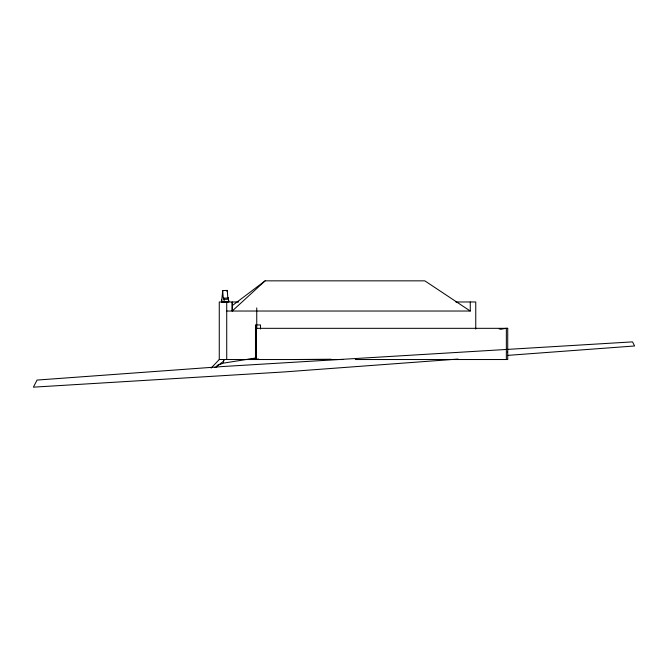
<?xml version="1.0" encoding="UTF-8"?>
<svg xmlns="http://www.w3.org/2000/svg" width="668" height="668" viewBox="0 0 668 668"><rect width="100%" height="100%" fill="white"/><g stroke="black" fill="none" stroke-linecap="round" stroke-linejoin="round"><path stroke-width="1" d="M221.626 301.109L221.542 300.241L221.534 302.086L224.289 302.003L223.838 298.153L228.398 298.02L228.414 299.197L223.93 299.398M221.743 300.074L222.703 290.547L227.262 290.421L227.846 298.312L228.398 298.02M507.48 351.735L507.455 352.395M255.076 358.34L255.56 357.722M221.759 299.832L221.609 301.017M228.723 300.291L228.848 301.878L224.289 302.003M228.414 299.197L228.548 300.258M227.003 291.549L227.262 290.421M223.321 362.281L223.989 359.526L223.529 361.271L217.075 366.214M211.113 368.085L219.263 359.526L219.263 301.978L238.651 301.978M232.222 311.029L232.222 301.978L232.205 311.029L265.129 280.844L424.823 280.844L470.264 311.029L470.264 301.978M232.447 305.485L265.129 280.844M223.838 298.153L223.279 298.437L222.703 290.547M214.762 367.483L217.075 366.782L217.075 365.388L223.73 363.075L255.944 357.964M246.267 359.526L258.683 359.05M499.18 328.982L506.352 328.33L506.352 359.526M500.507 328.973L507.722 328.33L507.722 359.526L355.343 359.526M458.006 359.058L283.875 371.959L33.4 387.156L37.049 380.067L224.356 366.423L632.521 341.874L634.6 345.974L507.705 355.376M293.586 359.526L331.036 359.225M455.835 301.978L475.758 301.978L475.758 329.082M226.728 311.029L470.264 311.029M255.944 328.33L507.722 328.33M219.263 359.526L342.843 359.526M260.512 329.015L260.512 324.949L255.944 324.949L255.944 359.526M256.746 307.906L256.746 328.372M256.395 328.33L256.395 359.526M255.485 324.949L255.485 359.526M226.728 301.978L226.728 359.526"/></g></svg>
